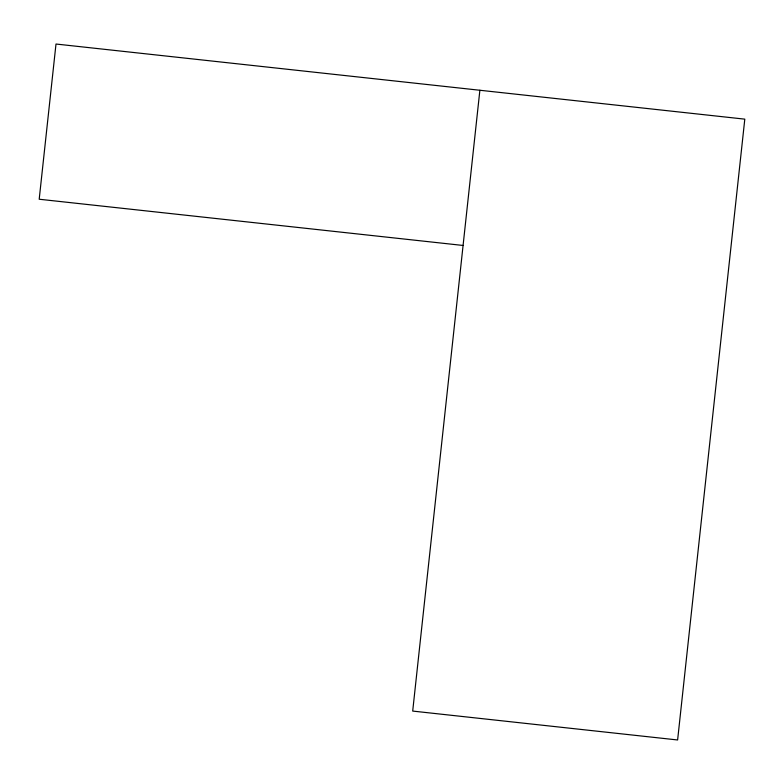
<?xml version="1.0" encoding="UTF-8"?>
<svg xmlns="http://www.w3.org/2000/svg" width="784" height="784" viewBox="0 0 784 784"><rect width="100%" height="100%" fill="white"/><g stroke="black" fill="none" stroke-linecap="round" stroke-linejoin="round"><path stroke-width="1.18" d="M479.877 90.258L412.698 711.078L677.621 739.969L744.8 119.148L55.997 44.031L39.2 199.234L463.079 245.461"/></g></svg>
